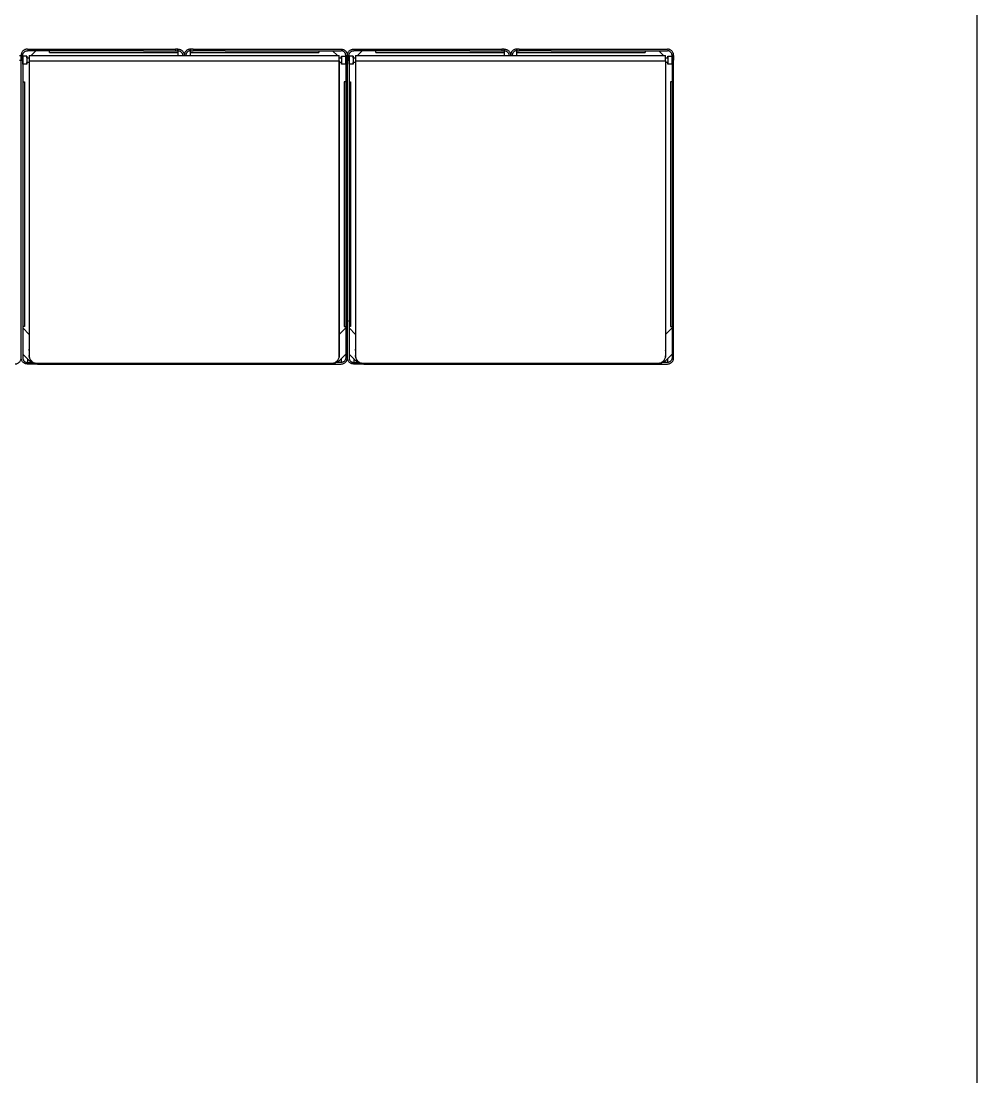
# Model space of a CAD drawing. Header units: millimetres. Extents: x 10782 to 23587, y 24555 to 29687.
# Drawn here: x 22415 to 23587, y 25849 to 27143 of the extents above; entities that cross this region are included whole.
import ezdxf

# ---------------------------------------------------------------- set-up
doc = ezdxf.new("R2010")
doc.units = ezdxf.units.MM
doc.header["$LTSCALE"] = 3
doc.layers.add('DomyÅ›lny', color=7, linetype='Continuous')

msp = doc.modelspace()

# ---------------------------------------------------------------- linework, layer by layer
msp.add_lwpolyline([(19958.2, 24555.1), (19958.2, 29687.3), (23587, 29687.3), (23587, 24555.1)], close=True)
at = {"layer": 'DomyÅ›lny'}
for p, q in [((22423.1, 27108.6), (22604.6, 27108.6)), ((22604.6, 27108.6), (22604.6, 27106.6)), ((22607.6, 27108.6), (22607.6, 27106.6)), ((22607.6, 27106.6), (22607.6, 27108.6)), ((22623.1, 27106.6), (22623.1, 27108.6)), ((22623.1, 27108.6), (22623.1, 27106.6)), ((22626.1, 27108.6), (22807.6, 27108.6)), ((22626.1, 27108.6), (22626.1, 27106.6)), ((22823.1, 27108.6), (23004.6, 27108.6)), ((23004.6, 27108.6), (23004.6, 27106.6)), ((23007.6, 27108.6), (23007.6, 27106.6)), ((23007.6, 27106.6), (23007.6, 27108.6)), ((23023.1, 27108.6), (23023.1, 27106.6)), ((23023.1, 27106.6), (23023.1, 27108.6)), ((23026.1, 27108.6), (23026.1, 27106.6)), ((23026.1, 27108.6), (23207.6, 27108.6)), ((22413.3, 27100.8), (22415.3, 27100.8)), ((22413.3, 27095), (22415.3, 27095)), ((22415.3, 27100.8), (22417.3, 27100.8)), ((22415.3, 27095), (22417.3, 27095)), ((22415.3, 26730.3), (22415.3, 27095)), ((22415.3, 26730.3), (22415.3, 27095)), ((22422.3, 27100), (22417.3, 27100)), ((22417.3, 27095), (22417.3, 26730.3)), ((22422.3, 27098), (22425.3, 27098)), ((22565.3, 27106.6), (22423.1, 27106.6)), ((22425.3, 27100.8), (22805.3, 27100.8)), ((22425.3, 27094.2), (22425.3, 26733)), ((22425.3, 27094.2), (22805.3, 27094.2)), ((22433.4, 27106.6), (22427.7, 27100.8)), ((22450.3, 27104.6), (22450.3, 27106.6)), ((22450.3, 27104.6), (22607.6, 27104.6)), ((22565.3, 27106.6), (22604.6, 27106.6)), ((22607.6, 27106.6), (22607.6, 27104.6)), ((22607.6, 27106.6), (22607.6, 27100.8)), ((22623.1, 27104.6), (22623.1, 27106.6)), ((22623.1, 27100.8), (22623.1, 27106.6)), ((22623.1, 27104.6), (22780.3, 27104.6)), ((22665.3, 27106.6), (22626.1, 27106.6)), ((22665.3, 27106.6), (22807.6, 27106.6)), ((22780.3, 27106.6), (22780.3, 27104.6)), ((22797.2, 27106.6), (22803, 27100.8)), ((22805.3, 27098), (22808.3, 27098)), ((22805.3, 27094.2), (22805.3, 26733)), ((22808.3, 27100), (22813.3, 27100)), ((22813.3, 27100.8), (22815.3, 27100.8)), ((22813.3, 27095), (22813.3, 26730.3)), ((22813.3, 27095), (22815.3, 27095)), ((22815.3, 27100.8), (22817.3, 27100.8)), ((22815.3, 26730.3), (22815.3, 27095)), ((22815.3, 26730.3), (22815.3, 27095)), ((22815.3, 27095), (22817.3, 27095)), ((22822.3, 27100), (22817.3, 27100)), ((22817.3, 27095), (22817.3, 26730.3)), ((22822.3, 27098), (22825.3, 27098)), ((22965.3, 27106.6), (22823.1, 27106.6)), ((22825.3, 27100.8), (23205.3, 27100.8)), ((22825.3, 27094.2), (22825.3, 26733)), ((22825.3, 27094.2), (23205.3, 27094.2)), ((22833.4, 27106.6), (22827.7, 27100.8)), ((22850.3, 27104.6), (22850.3, 27106.6)), ((22850.3, 27104.6), (23007.6, 27104.6)), ((22965.3, 27106.6), (23004.6, 27106.6)), ((23007.6, 27106.6), (23007.6, 27104.6)), ((23007.6, 27106.6), (23007.6, 27100.8)), ((23023.1, 27104.6), (23023.1, 27106.6)), ((23023.1, 27100.8), (23023.1, 27106.6)), ((23023.1, 27104.6), (23180.3, 27104.6)), ((23065.3, 27106.6), (23026.1, 27106.6)), ((23065.3, 27106.6), (23207.6, 27106.6)), ((23180.3, 27106.6), (23180.3, 27104.6)), ((23197.2, 27106.6), (23203, 27100.8)), ((23205.3, 27098), (23208.3, 27098)), ((23205.3, 27094.2), (23205.3, 26733)), ((23208.3, 27100), (23213.3, 27100)), ((23213.3, 27100.8), (23215.3, 27100.8)), ((23213.3, 27095), (23213.3, 26730.3)), ((23213.3, 27095), (23215.3, 27095)), ((23215.3, 26730.3), (23215.3, 27095)), ((23215.3, 26730.3), (23215.3, 27095)), ((22422.3, 27090), (22417.3, 27090)), ((22425.3, 27092), (22422.3, 27092)), ((22805.3, 26732.5), (22805.3, 27093.7)), ((22808.3, 27092), (22805.3, 27092)), ((22813.3, 27090), (22808.3, 27090)), ((22822.3, 27090), (22817.3, 27090)), ((22825.3, 27092), (22822.3, 27092)), ((23208.3, 27092), (23205.3, 27092)), ((23213.3, 27090), (23208.3, 27090)), ((22417.3, 27068.5), (22419.3, 27068.5)), ((22419.3, 27068.5), (22419.3, 26768.5)), ((22813.3, 27068.5), (22811.3, 27068.5)), ((22811.3, 27068.5), (22811.3, 26768.5)), ((22817.3, 27068.5), (22819.3, 27068.5)), ((22819.3, 27068.5), (22819.3, 26768.5)), ((23211.3, 27068.5), (23211.3, 26768.5)), ((23213.3, 27068.5), (23211.3, 27068.5)), ((22419.3, 26768.5), (22417.3, 26768.5)), ((22417.3, 26766.8), (22425.3, 26758.8)), ((22813.3, 26766.8), (22805.3, 26758.8)), ((22811.3, 26768.5), (22813.3, 26768.5)), ((22819.3, 26768.5), (22817.3, 26768.5)), ((22817.3, 26766.8), (22825.3, 26758.8)), ((23213.3, 26766.8), (23205.3, 26758.8)), ((23211.3, 26768.5), (23213.3, 26768.5)), ((22417.3, 26734.9), (22427.6, 26724.6)), ((22425.3, 26733), (22425.3, 26732.5)), ((22813.3, 26734.9), (22803.1, 26724.6)), ((22805.3, 26733), (22805.3, 26732.5)), ((22817.3, 26734.9), (22827.6, 26724.6)), ((22825.3, 26733), (22825.3, 26732.5)), ((23213.3, 26734.9), (23203.1, 26724.6)), ((23205.3, 26733), (23205.3, 26732.5)), ((22423.1, 26729.1), (22423.1, 26724.6)), ((22423.1, 26724.6), (22430.1, 26724.6)), ((22459.4, 26722.6), (22423.1, 26722.6)), ((22795.3, 26723.2), (22435.3, 26723.2)), ((22435.3, 26723.2), (22435.3, 26722.6)), ((22435.3, 26722.6), (22795.3, 26722.6)), ((22771.2, 26722.6), (22807.6, 26722.6)), ((22795.3, 26723.2), (22795.3, 26722.6)), ((22807.6, 26724.6), (22800.6, 26724.6)), ((22807.6, 26729.1), (22807.6, 26724.6)), ((22823.1, 26729.1), (22823.1, 26724.6)), ((22823.1, 26724.6), (22830.1, 26724.6)), ((22859.4, 26722.6), (22823.1, 26722.6)), ((23195.3, 26723.2), (22835.3, 26723.2)), ((22835.3, 26723.2), (22835.3, 26722.6)), ((22835.3, 26722.6), (23195.3, 26722.6)), ((23171.2, 26722.6), (23207.6, 26722.6)), ((23195.3, 26723.2), (23195.3, 26722.6)), ((23207.6, 26724.6), (23200.6, 26724.6)), ((23207.6, 26729.1), (23207.6, 26724.6))]:
    msp.add_line(p, q, dxfattribs=at)
for points in [[(22423.1, 27108.6, 0), (22422.3, 27108.6, 0), (22421.5, 27108.4, 0), (22420.8, 27108.3, 0), (22420.1, 27108, 0), (22419.4, 27107.7, 0), (22418.7, 27107.3, 0), (22418.1, 27106.8, 0), (22417.6, 27106.3, 0), (22417.1, 27105.7, 0), (22416.6, 27105.1, 0), (22416.2, 27104.4, 0), (22415.9, 27103.8, 0), (22415.7, 27103.1, 0), (22415.5, 27102.3, 0), (22415.4, 27101.6, 0), (22415.3, 27100.8, 0)], [(22607.6, 27108.6, 0), (22607.6, 27108.6, 0), (22607.6, 27108.6, 0), (22607.6, 27108.6, 0), (22607.6, 27108.6, 0), (22607.6, 27108.6, 0), (22607.6, 27108.6, 0), (22607.6, 27108.6, 0), (22607.6, 27108.6, 0), (22607.6, 27108.6, 0), (22607.6, 27108.6, 0), (22607.6, 27108.6, 0), (22607.6, 27108.6, 0), (22607.5, 27108.6, 0), (22607.5, 27108.6, 0), (22607.2, 27108.6, 0), (22604.6, 27108.6, 0)], [(22607.6, 27108.6, 0), (22608.3, 27108.6, 0), (22609.1, 27108.4, 0), (22609.9, 27108.3, 0), (22610.6, 27108, 0), (22611.3, 27107.7, 0), (22611.9, 27107.3, 0), (22612.5, 27106.8, 0), (22613.1, 27106.3, 0), (22613.6, 27105.7, 0), (22614.1, 27105.1, 0), (22614.4, 27104.4, 0), (22614.8, 27103.8, 0), (22615, 27103.1, 0), (22615.2, 27102.3, 0), (22615.3, 27101.6, 0), (22615.3, 27100.8, 0)], [(22623.1, 27108.6, 0), (22622.3, 27108.6, 0), (22621.6, 27108.4, 0), (22620.8, 27108.3, 0), (22620.1, 27108, 0), (22619.4, 27107.7, 0), (22618.7, 27107.3, 0), (22618.1, 27106.8, 0), (22617.6, 27106.3, 0), (22617.1, 27105.7, 0), (22616.6, 27105.1, 0), (22616.2, 27104.4, 0), (22615.9, 27103.8, 0), (22615.7, 27103.1, 0), (22615.5, 27102.3, 0), (22615.4, 27101.6, 0), (22615.3, 27100.8, 0)], [(22626.1, 27108.6, 0), (22623.1, 27108.6, 0)], [(22807.6, 27108.6, 0), (22808.3, 27108.6, 0), (22809.1, 27108.4, 0), (22809.9, 27108.3, 0), (22810.6, 27108, 0), (22811.3, 27107.7, 0), (22811.9, 27107.3, 0), (22812.5, 27106.8, 0), (22813.1, 27106.3, 0), (22813.6, 27105.7, 0), (22814.1, 27105.1, 0), (22814.4, 27104.4, 0), (22814.8, 27103.8, 0), (22815, 27103.1, 0), (22815.2, 27102.3, 0), (22815.3, 27101.6, 0), (22815.3, 27100.8, 0)], [(22815.3, 27100.8, 0), (22815.4, 27101.6, 0), (22815.5, 27102.4, 0), (22815.7, 27103.1, 0), (22815.9, 27103.8, 0), (22816.3, 27104.5, 0), (22816.7, 27105.2, 0), (22817.1, 27105.8, 0), (22817.6, 27106.4, 0), (22818.2, 27106.9, 0), (22818.8, 27107.3, 0), (22819.5, 27107.7, 0), (22820.2, 27108, 0), (22820.9, 27108.3, 0), (22821.6, 27108.5, 0), (22822.3, 27108.6, 0), (22823.1, 27108.6, 0)], [(23007.6, 27108.6, 0), (23007.6, 27108.6, 0), (23007.6, 27108.6, 0), (23007.6, 27108.6, 0), (23007.6, 27108.6, 0), (23007.6, 27108.6, 0), (23007.6, 27108.6, 0), (23007.6, 27108.6, 0), (23007.6, 27108.6, 0), (23007.6, 27108.6, 0), (23007.6, 27108.6, 0), (23007.6, 27108.6, 0), (23007.6, 27108.6, 0), (23007.5, 27108.6, 0), (23007.5, 27108.6, 0), (23007.2, 27108.6, 0), (23004.6, 27108.6, 0)], [(23007.6, 27108.6, 0), (23008.3, 27108.6, 0), (23009.1, 27108.4, 0), (23009.9, 27108.3, 0), (23010.6, 27108, 0), (23011.3, 27107.7, 0), (23011.9, 27107.3, 0), (23012.5, 27106.8, 0), (23013.1, 27106.3, 0), (23013.6, 27105.7, 0), (23014.1, 27105.1, 0), (23014.4, 27104.4, 0), (23014.8, 27103.8, 0), (23015, 27103.1, 0), (23015.2, 27102.3, 0), (23015.3, 27101.6, 0), (23015.3, 27100.8, 0)], [(23023.1, 27108.6, 0), (23022.3, 27108.6, 0), (23021.6, 27108.4, 0), (23020.8, 27108.3, 0), (23020.1, 27108, 0), (23019.4, 27107.7, 0), (23018.7, 27107.3, 0), (23018.1, 27106.8, 0), (23017.6, 27106.3, 0), (23017.1, 27105.7, 0), (23016.6, 27105.1, 0), (23016.2, 27104.4, 0), (23015.9, 27103.8, 0), (23015.7, 27103.1, 0), (23015.5, 27102.3, 0), (23015.4, 27101.6, 0), (23015.3, 27100.8, 0)], [(23026.1, 27108.6, 0), (23023.1, 27108.6, 0)], [(23215.3, 27100.8, 0), (23215.3, 27101.6, 0), (23215.2, 27102.4, 0), (23215, 27103.1, 0), (23214.7, 27103.8, 0), (23214.4, 27104.5, 0), (23214, 27105.2, 0), (23213.5, 27105.8, 0), (23213, 27106.4, 0), (23212.4, 27106.9, 0), (23211.8, 27107.3, 0), (23211.2, 27107.7, 0), (23210.5, 27108, 0), (23209.8, 27108.3, 0), (23209.1, 27108.5, 0), (23208.3, 27108.6, 0), (23207.6, 27108.6, 0)], [(22415.3, 27100.8, 0), (22415.3, 27100.8, 0), (22415.3, 27100.8, 0), (22415.3, 27100.8, 0), (22415.3, 27100.8, 0), (22415.3, 27100.8, 0), (22415.3, 27100.8, 0), (22415.3, 27100.8, 0), (22415.3, 27100.8, 0), (22415.3, 27100.8, 0), (22415.3, 27100.8, 0), (22415.3, 27100.8, 0), (22415.3, 27100.8, 0), (22415.3, 27100.8, 0), (22415.3, 27100.6, 0), (22415.3, 27099.1, 0), (22415.3, 27095, 0)], [(22415.3, 27095, 0), (22415.3, 27100.8, 0)], [(22417.3, 27100.8, 0), (22417.4, 27101.4, 0), (22417.4, 27102, 0), (22417.6, 27102.5, 0), (22417.8, 27103.1, 0), (22418, 27103.6, 0), (22418.3, 27104.1, 0), (22418.7, 27104.5, 0), (22419.1, 27105, 0), (22419.5, 27105.3, 0), (22419.9, 27105.7, 0), (22420.4, 27105.9, 0), (22420.9, 27106.2, 0), (22421.5, 27106.4, 0), (22422, 27106.5, 0), (22422.5, 27106.6, 0), (22423.1, 27106.6, 0)], [(22417.3, 27095, 0), (22417.3, 27100.8, 0)], [(22422.3, 27100, 0), (22422.3, 27100, 0), (22422.3, 27100, 0), (22422.3, 27100, 0), (22422.3, 27100, 0), (22422.3, 27100, 0), (22422.3, 27100, 0), (22422.3, 27100, 0), (22422.3, 27100, 0), (22422.3, 27100, 0), (22422.3, 27100, 0), (22422.3, 27100, 0), (22422.3, 27100, 0), (22422.3, 27100, 0), (22422.3, 27099.8, 0), (22422.3, 27099, 0), (22422.3, 27093, 0), (22422.3, 27090.1, 0), (22422.3, 27090, 0), (22422.3, 27090, 0), (22422.3, 27090, 0), (22422.3, 27090, 0), (22422.3, 27090, 0), (22422.3, 27090, 0), (22422.3, 27090, 0), (22422.3, 27090, 0), (22422.3, 27090, 0), (22422.3, 27090, 0), (22422.3, 27090, 0), (22422.3, 27090, 0), (22422.3, 27090, 0), (22422.3, 27090, 0), (22422.3, 27090, 0), (22422.3, 27090, 0), (22422.3, 27090, 0), (22422.3, 27090, 0), (22422.3, 27090, 0), (22422.3, 27090.1, 0), (22422.3, 27090.1, 0), (22422.3, 27090.3, 0), (22422.3, 27092, 0)], [(22422.3, 27098, 0), (22422.3, 27100, 0)], [(22425.3, 27100.8, 0), (22425.3, 27100.8, 0), (22425.3, 27100.8, 0), (22425.3, 27100.8, 0), (22425.3, 27100.8, 0), (22425.3, 27100.8, 0), (22425.3, 27100.8, 0), (22425.3, 27100.8, 0), (22425.3, 27100.8, 0), (22425.3, 27100.8, 0), (22425.3, 27100.8, 0), (22425.3, 27100.8, 0), (22425.3, 27100.8, 0), (22425.3, 27100.8, 0), (22425.3, 27100.8, 0), (22425.3, 27100.6, 0), (22425.3, 27100, 0), (22425.3, 27094.2, 0)], [(22604.6, 27106.6, 0), (22607.6, 27106.6, 0)], [(22607.6, 27106.6, 0), (22608.2, 27106.6, 0), (22608.7, 27106.5, 0), (22609.3, 27106.3, 0), (22609.8, 27106.1, 0), (22610.3, 27105.9, 0), (22610.8, 27105.6, 0), (22611.3, 27105.3, 0), (22611.7, 27104.9, 0), (22612.1, 27104.4, 0), (22612.4, 27104, 0), (22612.7, 27103.5, 0), (22612.9, 27103, 0), (22613.1, 27102.5, 0), (22613.2, 27101.9, 0), (22613.3, 27101.4, 0), (22613.3, 27100.8, 0)], [(22623.1, 27106.6, 0), (22622.5, 27106.6, 0), (22621.9, 27106.5, 0), (22621.4, 27106.3, 0), (22620.8, 27106.1, 0), (22620.3, 27105.9, 0), (22619.8, 27105.6, 0), (22619.4, 27105.3, 0), (22619, 27104.9, 0), (22618.6, 27104.4, 0), (22618.3, 27104, 0), (22618, 27103.5, 0), (22617.8, 27103, 0), (22617.6, 27102.5, 0), (22617.4, 27101.9, 0), (22617.4, 27101.4, 0), (22617.3, 27100.8, 0)], [(22623.1, 27106.6, 0), (22623.1, 27106.6, 0), (22623.1, 27106.6, 0), (22623.1, 27106.6, 0), (22623.1, 27106.6, 0), (22623.1, 27106.6, 0), (22623.1, 27106.6, 0), (22623.1, 27106.6, 0), (22623.1, 27106.6, 0), (22623.1, 27106.6, 0), (22623.1, 27106.6, 0), (22623.1, 27106.6, 0), (22623.1, 27106.6, 0), (22623.1, 27106.6, 0), (22623.1, 27106.6, 0), (22623.2, 27106.6, 0), (22623.5, 27106.6, 0), (22626.1, 27106.6, 0)], [(22805.3, 27094.2, 0), (22805.3, 27100.8, 0)], [(22813.3, 27100.8, 0), (22813.3, 27101.4, 0), (22813.2, 27102, 0), (22813.1, 27102.5, 0), (22812.9, 27103.1, 0), (22812.6, 27103.6, 0), (22812.3, 27104.1, 0), (22812, 27104.5, 0), (22811.6, 27105, 0), (22811.2, 27105.3, 0), (22810.7, 27105.7, 0), (22810.2, 27105.9, 0), (22809.7, 27106.2, 0), (22809.2, 27106.4, 0), (22808.7, 27106.5, 0), (22808.1, 27106.6, 0), (22807.6, 27106.6, 0)], [(22808.3, 27100, 0), (22808.3, 27100, 0), (22808.3, 27100, 0), (22808.3, 27100, 0), (22808.3, 27100, 0), (22808.3, 27100, 0), (22808.3, 27100, 0), (22808.3, 27100, 0), (22808.3, 27100, 0), (22808.3, 27100, 0), (22808.3, 27100, 0), (22808.3, 27100, 0), (22808.3, 27100, 0), (22808.3, 27100, 0), (22808.3, 27099.8, 0), (22808.3, 27099, 0), (22808.3, 27093, 0), (22808.3, 27090.1, 0), (22808.3, 27090, 0), (22808.3, 27090, 0), (22808.3, 27090, 0), (22808.3, 27090, 0), (22808.3, 27090, 0), (22808.3, 27090, 0), (22808.3, 27090, 0), (22808.3, 27090, 0), (22808.3, 27090, 0), (22808.3, 27090, 0), (22808.3, 27090, 0), (22808.3, 27090, 0), (22808.3, 27090, 0), (22808.3, 27090, 0), (22808.3, 27090, 0), (22808.3, 27090, 0), (22808.3, 27090, 0), (22808.3, 27090, 0), (22808.3, 27090, 0), (22808.3, 27090.1, 0), (22808.3, 27090.1, 0), (22808.3, 27090.3, 0), (22808.3, 27092, 0)], [(22808.3, 27098, 0), (22808.3, 27099.5, 0), (22808.3, 27099.9, 0), (22808.3, 27100, 0), (22808.3, 27100, 0), (22808.3, 27100, 0), (22808.3, 27100, 0), (22808.3, 27100, 0), (22808.3, 27100, 0), (22808.3, 27100, 0), (22808.3, 27100, 0), (22808.3, 27100, 0), (22808.3, 27100, 0), (22808.3, 27100, 0), (22808.3, 27100, 0), (22808.3, 27100, 0), (22808.3, 27100, 0), (22808.3, 27100, 0), (22808.3, 27100, 0)], [(22813.3, 27100.8, 0), (22813.3, 27100.8, 0), (22813.3, 27100.8, 0), (22813.3, 27100.8, 0), (22813.3, 27100.8, 0), (22813.3, 27100.8, 0), (22813.3, 27100.8, 0), (22813.3, 27100.8, 0), (22813.3, 27100.8, 0), (22813.3, 27100.8, 0), (22813.3, 27100.8, 0), (22813.3, 27100.8, 0), (22813.3, 27100.8, 0), (22813.3, 27100.8, 0), (22813.3, 27100.6, 0), (22813.3, 27099.1, 0), (22813.3, 27095, 0)], [(22815.3, 27095, 0), (22815.3, 27100.8, 0)], [(22815.3, 27100.8, 0), (22815.3, 27100.8, 0), (22815.3, 27100.8, 0), (22815.3, 27100.8, 0), (22815.3, 27100.8, 0), (22815.3, 27100.8, 0), (22815.3, 27100.8, 0), (22815.3, 27100.8, 0), (22815.3, 27100.8, 0), (22815.3, 27100.8, 0), (22815.3, 27100.8, 0), (22815.3, 27100.8, 0), (22815.3, 27100.8, 0), (22815.3, 27100.8, 0), (22815.3, 27100.6, 0), (22815.3, 27099.1, 0), (22815.3, 27095, 0)], [(22817.3, 27100.8, 0), (22817.4, 27101.4, 0), (22817.4, 27102, 0), (22817.6, 27102.5, 0), (22817.8, 27103.1, 0), (22818, 27103.6, 0), (22818.3, 27104.1, 0), (22818.7, 27104.5, 0), (22819.1, 27105, 0), (22819.5, 27105.3, 0), (22819.9, 27105.7, 0), (22820.4, 27105.9, 0), (22820.9, 27106.2, 0), (22821.5, 27106.4, 0), (22822, 27106.5, 0), (22822.5, 27106.6, 0), (22823.1, 27106.6, 0)], [(22817.3, 27095, 0), (22817.3, 27100.8, 0)], [(22822.3, 27100, 0), (22822.3, 27100, 0), (22822.3, 27100, 0), (22822.3, 27100, 0), (22822.3, 27100, 0), (22822.3, 27100, 0), (22822.3, 27100, 0), (22822.3, 27100, 0), (22822.3, 27100, 0), (22822.3, 27100, 0), (22822.3, 27100, 0), (22822.3, 27100, 0), (22822.3, 27100, 0), (22822.3, 27100, 0), (22822.3, 27099.8, 0), (22822.3, 27099, 0), (22822.3, 27093, 0), (22822.3, 27090.1, 0), (22822.3, 27090, 0), (22822.3, 27090, 0), (22822.3, 27090, 0), (22822.3, 27090, 0), (22822.3, 27090, 0), (22822.3, 27090, 0), (22822.3, 27090, 0), (22822.3, 27090, 0), (22822.3, 27090, 0), (22822.3, 27090, 0), (22822.3, 27090, 0), (22822.3, 27090, 0), (22822.3, 27090, 0), (22822.3, 27090, 0), (22822.3, 27090, 0), (22822.3, 27090, 0), (22822.3, 27090, 0), (22822.3, 27090, 0), (22822.3, 27090, 0), (22822.3, 27090.1, 0), (22822.3, 27090.1, 0), (22822.3, 27090.3, 0), (22822.3, 27092, 0)], [(22822.3, 27098, 0), (22822.3, 27100, 0)], [(22825.3, 27100.8, 0), (22825.3, 27100.8, 0), (22825.3, 27100.8, 0), (22825.3, 27100.8, 0), (22825.3, 27100.8, 0), (22825.3, 27100.8, 0), (22825.3, 27100.8, 0), (22825.3, 27100.8, 0), (22825.3, 27100.8, 0), (22825.3, 27100.8, 0), (22825.3, 27100.8, 0), (22825.3, 27100.8, 0), (22825.3, 27100.8, 0), (22825.3, 27100.8, 0), (22825.3, 27100.8, 0), (22825.3, 27100.6, 0), (22825.3, 27100, 0), (22825.3, 27094.2, 0)], [(23004.6, 27106.6, 0), (23007.6, 27106.6, 0)], [(23007.6, 27106.6, 0), (23008.2, 27106.6, 0), (23008.7, 27106.5, 0), (23009.3, 27106.3, 0), (23009.8, 27106.1, 0), (23010.3, 27105.9, 0), (23010.8, 27105.6, 0), (23011.3, 27105.3, 0), (23011.7, 27104.9, 0), (23012.1, 27104.4, 0), (23012.4, 27104, 0), (23012.7, 27103.5, 0), (23012.9, 27103, 0), (23013.1, 27102.5, 0), (23013.2, 27101.9, 0), (23013.3, 27101.4, 0), (23013.3, 27100.8, 0)], [(23023.1, 27106.6, 0), (23022.5, 27106.6, 0), (23021.9, 27106.5, 0), (23021.4, 27106.3, 0), (23020.8, 27106.1, 0), (23020.3, 27105.9, 0), (23019.8, 27105.6, 0), (23019.4, 27105.3, 0), (23019, 27104.9, 0), (23018.6, 27104.4, 0), (23018.3, 27104, 0), (23018, 27103.5, 0), (23017.8, 27103, 0), (23017.6, 27102.5, 0), (23017.4, 27101.9, 0), (23017.4, 27101.4, 0), (23017.3, 27100.8, 0)], [(23023.1, 27106.6, 0), (23023.1, 27106.6, 0), (23023.1, 27106.6, 0), (23023.1, 27106.6, 0), (23023.1, 27106.6, 0), (23023.1, 27106.6, 0), (23023.1, 27106.6, 0), (23023.1, 27106.6, 0), (23023.1, 27106.6, 0), (23023.1, 27106.6, 0), (23023.1, 27106.6, 0), (23023.1, 27106.6, 0), (23023.1, 27106.6, 0), (23023.1, 27106.6, 0), (23023.2, 27106.6, 0), (23023.5, 27106.6, 0), (23026.1, 27106.6, 0)], [(23205.3, 27094.2, 0), (23205.3, 27100.8, 0)], [(23213.3, 27100.8, 0), (23213.3, 27101.4, 0), (23213.2, 27102, 0), (23213.1, 27102.5, 0), (23212.9, 27103.1, 0), (23212.6, 27103.6, 0), (23212.3, 27104.1, 0), (23212, 27104.5, 0), (23211.6, 27105, 0), (23211.2, 27105.3, 0), (23210.7, 27105.7, 0), (23210.2, 27105.9, 0), (23209.7, 27106.2, 0), (23209.2, 27106.4, 0), (23208.7, 27106.5, 0), (23208.1, 27106.6, 0), (23207.6, 27106.6, 0)], [(23208.3, 27100, 0), (23208.3, 27100, 0), (23208.3, 27100, 0), (23208.3, 27100, 0), (23208.3, 27100, 0), (23208.3, 27100, 0), (23208.3, 27100, 0), (23208.3, 27100, 0), (23208.3, 27100, 0), (23208.3, 27100, 0), (23208.3, 27100, 0), (23208.3, 27100, 0), (23208.3, 27100, 0), (23208.3, 27100, 0), (23208.3, 27099.8, 0), (23208.3, 27099, 0), (23208.3, 27093, 0), (23208.3, 27090.1, 0), (23208.3, 27090, 0), (23208.3, 27090, 0), (23208.3, 27090, 0), (23208.3, 27090, 0), (23208.3, 27090, 0), (23208.3, 27090, 0), (23208.3, 27090, 0), (23208.3, 27090, 0), (23208.3, 27090, 0), (23208.3, 27090, 0), (23208.3, 27090, 0), (23208.3, 27090, 0), (23208.3, 27090, 0), (23208.3, 27090, 0), (23208.3, 27090, 0), (23208.3, 27090, 0), (23208.3, 27090, 0), (23208.3, 27090, 0), (23208.3, 27090, 0), (23208.3, 27090.1, 0), (23208.3, 27090.1, 0), (23208.3, 27090.3, 0), (23208.3, 27092, 0)], [(23208.3, 27098, 0), (23208.3, 27100, 0)], [(23213.3, 27100.8, 0), (23213.3, 27100.8, 0), (23213.3, 27100.8, 0), (23213.3, 27100.8, 0), (23213.3, 27100.8, 0), (23213.3, 27100.8, 0), (23213.3, 27100.8, 0), (23213.3, 27100.8, 0), (23213.3, 27100.8, 0), (23213.3, 27100.8, 0), (23213.3, 27100.8, 0), (23213.3, 27100.8, 0), (23213.3, 27100.8, 0), (23213.3, 27100.8, 0), (23213.3, 27100.8, 0), (23213.3, 27100.6, 0), (23213.3, 27099.1, 0), (23213.3, 27095, 0)], [(23215.3, 27095, 0), (23215.3, 27100.8, 0)], [(23215.3, 27100.8, 0), (23215.3, 27100.8, 0), (23215.3, 27100.8, 0), (23215.3, 27100.8, 0), (23215.3, 27100.8, 0), (23215.3, 27100.8, 0), (23215.3, 27100.8, 0), (23215.3, 27100.8, 0), (23215.3, 27100.8, 0), (23215.3, 27100.8, 0), (23215.3, 27100.8, 0), (23215.3, 27100.8, 0), (23215.3, 27100.8, 0), (23215.3, 27100.8, 0), (23215.3, 27100.6, 0), (23215.3, 27099.1, 0), (23215.3, 27095, 0)], [(22815.3, 26776.4, 0), (22815.2, 26775.3, 0), (22815, 26774.2, 0)], [(22815.3, 26776.4, 0), (22815.4, 26775.3, 0), (22815.6, 26774.2, 0)], [(22425.3, 26741.2, 0), (22425.4, 26740.1, 0)], [(22425.6, 26738.4, 0), (22425.4, 26739.5, 0), (22425.3, 26740.7, 0)], [(22435.3, 26723.2, 0), (22434.4, 26723.2, 0), (22433.5, 26723.3, 0), (22432.6, 26723.5, 0), (22431.6, 26723.8, 0), (22430.7, 26724.3, 0), (22429.9, 26724.8, 0), (22429, 26725.4, 0), (22428.3, 26726, 0), (22427.6, 26726.8, 0), (22427, 26727.6, 0), (22426.4, 26728.5, 0), (22426, 26729.4, 0), (22425.7, 26730.3, 0), (22425.5, 26731.2, 0), (22425.4, 26732.1, 0), (22425.3, 26733, 0)], [(22425.3, 26732.5, 0), (22425.4, 26731.6, 0), (22425.5, 26730.7, 0), (22425.7, 26729.8, 0), (22426, 26728.9, 0), (22426.4, 26728, 0), (22427, 26727.1, 0), (22427.6, 26726.3, 0), (22428.3, 26725.5, 0), (22429, 26724.8, 0), (22429.9, 26724.3, 0), (22430.7, 26723.7, 0), (22431.6, 26723.3, 0), (22432.6, 26723, 0), (22433.5, 26722.8, 0), (22434.4, 26722.7, 0), (22435.3, 26722.6, 0)], [(22805.3, 26733, 0), (22805.3, 26732.1, 0), (22805.2, 26731.2, 0), (22804.9, 26730.3, 0), (22804.6, 26729.4, 0), (22804.2, 26728.5, 0), (22803.7, 26727.6, 0), (22803.1, 26726.8, 0), (22802.4, 26726, 0), (22801.6, 26725.4, 0), (22800.8, 26724.8, 0), (22799.9, 26724.3, 0), (22799, 26723.8, 0), (22798.1, 26723.5, 0), (22797.2, 26723.3, 0), (22796.2, 26723.2, 0), (22795.3, 26723.2, 0)], [(22795.3, 26722.6, 0), (22796.2, 26722.7, 0), (22797.2, 26722.8, 0), (22798.1, 26723, 0), (22799, 26723.3, 0), (22799.9, 26723.7, 0), (22800.8, 26724.3, 0), (22801.6, 26724.8, 0), (22802.4, 26725.5, 0), (22803.1, 26726.3, 0), (22803.7, 26727.1, 0), (22804.2, 26728, 0), (22804.6, 26728.9, 0), (22804.9, 26729.8, 0), (22805.2, 26730.7, 0), (22805.3, 26731.6, 0), (22805.3, 26732.5, 0)], [(22805.3, 26740.7, 0), (22805.3, 26739.5, 0), (22805, 26738.3, 0)], [(22825.3, 26741.2, 0), (22825.4, 26740.1, 0)], [(22825.6, 26738.6, 0), (22825.4, 26739.6, 0), (22825.3, 26740.7, 0)], [(22835.3, 26723.2, 0), (22834.4, 26723.2, 0), (22833.5, 26723.3, 0), (22832.6, 26723.5, 0), (22831.6, 26723.8, 0), (22830.7, 26724.3, 0), (22829.9, 26724.8, 0), (22829, 26725.4, 0), (22828.3, 26726, 0), (22827.6, 26726.8, 0), (22827, 26727.6, 0), (22826.4, 26728.5, 0), (22826, 26729.4, 0), (22825.7, 26730.3, 0), (22825.5, 26731.2, 0), (22825.4, 26732.1, 0), (22825.3, 26733, 0)], [(22825.3, 26732.5, 0), (22825.4, 26731.6, 0), (22825.5, 26730.7, 0), (22825.7, 26729.8, 0), (22826, 26728.9, 0), (22826.4, 26728, 0), (22827, 26727.1, 0), (22827.6, 26726.3, 0), (22828.3, 26725.5, 0), (22829, 26724.8, 0), (22829.9, 26724.3, 0), (22830.7, 26723.7, 0), (22831.6, 26723.3, 0), (22832.6, 26723, 0), (22833.5, 26722.8, 0), (22834.4, 26722.7, 0), (22835.3, 26722.6, 0)], [(23205.3, 26733, 0), (23205.3, 26732.1, 0), (23205.2, 26731.2, 0), (23204.9, 26730.3, 0), (23204.6, 26729.4, 0), (23204.2, 26728.5, 0), (23203.7, 26727.6, 0), (23203.1, 26726.8, 0), (23202.4, 26726, 0), (23201.6, 26725.4, 0), (23200.8, 26724.8, 0), (23199.9, 26724.3, 0), (23199, 26723.8, 0), (23198.1, 26723.5, 0), (23197.1, 26723.3, 0), (23196.2, 26723.2, 0), (23195.3, 26723.2, 0)], [(23195.3, 26722.6, 0), (23196.2, 26722.7, 0), (23197.1, 26722.8, 0), (23198.1, 26723, 0), (23199, 26723.3, 0), (23199.9, 26723.7, 0), (23200.8, 26724.3, 0), (23201.6, 26724.8, 0), (23202.4, 26725.5, 0), (23203.1, 26726.3, 0), (23203.7, 26727.1, 0), (23204.2, 26728, 0), (23204.6, 26728.9, 0), (23204.9, 26729.8, 0), (23205.2, 26730.7, 0), (23205.3, 26731.6, 0), (23205.3, 26732.5, 0)], [(23205.3, 26740.7, 0), (23205.3, 26739.5, 0), (23205, 26738.3, 0)], [(22407.6, 26722.6, 0), (22408.4, 26722.7, 0), (22409.1, 26722.8, 0), (22409.9, 26723, 0), (22410.6, 26723.3, 0), (22411.3, 26723.6, 0), (22412, 26724, 0), (22412.6, 26724.5, 0), (22413.1, 26725, 0), (22413.6, 26725.5, 0), (22414.1, 26726.1, 0), (22414.5, 26726.8, 0), (22414.8, 26727.5, 0), (22415, 26728.2, 0), (22415.2, 26728.9, 0), (22415.3, 26729.6, 0), (22415.3, 26730.3, 0)], [(22423.1, 26722.6, 0), (22422.3, 26722.7, 0), (22421.5, 26722.8, 0), (22420.8, 26723, 0), (22420, 26723.3, 0), (22419.3, 26723.6, 0), (22418.7, 26724, 0), (22418.1, 26724.5, 0), (22417.5, 26725, 0), (22417, 26725.5, 0), (22416.6, 26726.1, 0), (22416.2, 26726.8, 0), (22415.9, 26727.5, 0), (22415.7, 26728.2, 0), (22415.5, 26728.9, 0), (22415.4, 26729.6, 0), (22415.3, 26730.3, 0)], [(22417.3, 26730.3, 0), (22417.4, 26729.8, 0), (22417.5, 26729.2, 0), (22417.6, 26728.6, 0), (22417.8, 26728.1, 0), (22418.1, 26727.6, 0), (22418.4, 26727.1, 0), (22418.7, 26726.6, 0), (22419.1, 26726.2, 0), (22419.5, 26725.9, 0), (22420, 26725.5, 0), (22420.4, 26725.3, 0), (22420.9, 26725, 0), (22421.5, 26724.9, 0), (22422, 26724.7, 0), (22422.5, 26724.7, 0), (22423.1, 26724.6, 0)], [(22459.4, 26722.6, 0), (22483, 26723, 0)], [(22771.2, 26722.6, 0), (22747.7, 26723, 0)], [(22807.6, 26722.6, 0), (22808.4, 26722.7, 0), (22809.1, 26722.8, 0), (22809.9, 26723, 0), (22810.6, 26723.3, 0), (22811.3, 26723.6, 0), (22812, 26724, 0), (22812.6, 26724.5, 0), (22813.1, 26725, 0), (22813.6, 26725.5, 0), (22814.1, 26726.1, 0), (22814.5, 26726.8, 0), (22814.8, 26727.5, 0), (22815, 26728.2, 0), (22815.2, 26728.9, 0), (22815.3, 26729.6, 0), (22815.3, 26730.3, 0)], [(22813.3, 26730.3, 0), (22813.3, 26729.8, 0), (22813.2, 26729.2, 0), (22813.1, 26728.6, 0), (22812.9, 26728.1, 0), (22812.6, 26727.6, 0), (22812.3, 26727.1, 0), (22812, 26726.6, 0), (22811.6, 26726.2, 0), (22811.2, 26725.9, 0), (22810.7, 26725.5, 0), (22810.2, 26725.3, 0), (22809.7, 26725, 0), (22809.2, 26724.9, 0), (22808.7, 26724.7, 0), (22808.1, 26724.7, 0), (22807.6, 26724.6, 0)], [(22823.1, 26722.6, 0), (22822.3, 26722.7, 0), (22821.5, 26722.8, 0), (22820.8, 26723, 0), (22820, 26723.3, 0), (22819.3, 26723.6, 0), (22818.7, 26724, 0), (22818.1, 26724.5, 0), (22817.5, 26725, 0), (22817, 26725.5, 0), (22816.6, 26726.1, 0), (22816.2, 26726.8, 0), (22815.9, 26727.5, 0), (22815.7, 26728.2, 0), (22815.5, 26728.9, 0), (22815.4, 26729.6, 0), (22815.3, 26730.3, 0)], [(22817.3, 26730.3, 0), (22817.4, 26729.8, 0), (22817.5, 26729.2, 0), (22817.6, 26728.6, 0), (22817.8, 26728.1, 0), (22818.1, 26727.6, 0), (22818.4, 26727.1, 0), (22818.7, 26726.6, 0), (22819.1, 26726.2, 0), (22819.5, 26725.9, 0), (22820, 26725.5, 0), (22820.4, 26725.3, 0), (22820.9, 26725, 0), (22821.5, 26724.9, 0), (22822, 26724.7, 0), (22822.5, 26724.7, 0), (22823.1, 26724.6, 0)], [(22859.4, 26722.6, 0), (22883, 26723, 0)], [(23171.2, 26722.6, 0), (23147.6, 26723, 0)], [(23207.6, 26722.6, 0), (23208.4, 26722.7, 0), (23209.1, 26722.8, 0), (23209.9, 26723, 0), (23210.6, 26723.3, 0), (23211.3, 26723.6, 0), (23212, 26724, 0), (23212.6, 26724.5, 0), (23213.1, 26725, 0), (23213.6, 26725.5, 0), (23214.1, 26726.1, 0), (23214.5, 26726.8, 0), (23214.8, 26727.5, 0), (23215, 26728.2, 0), (23215.2, 26728.9, 0), (23215.3, 26729.6, 0), (23215.3, 26730.3, 0)], [(23213.3, 26730.3, 0), (23213.3, 26729.8, 0), (23213.2, 26729.2, 0), (23213.1, 26728.6, 0), (23212.9, 26728.1, 0), (23212.6, 26727.6, 0), (23212.3, 26727.1, 0), (23212, 26726.6, 0), (23211.6, 26726.2, 0), (23211.2, 26725.9, 0), (23210.7, 26725.5, 0), (23210.2, 26725.3, 0), (23209.7, 26725, 0), (23209.2, 26724.9, 0), (23208.7, 26724.7, 0), (23208.1, 26724.7, 0), (23207.6, 26724.6, 0)]]:
    msp.add_polyline3d(points, dxfattribs=at)
for points in [[(22417.3, 27100, 0), (22417.3, 27100, 0), (22417.3, 27100, 0), (22417.3, 27100, 0), (22417.3, 27100, 0), (22417.3, 27100, 0), (22417.3, 27100, 0), (22417.3, 27100, 0), (22417.3, 27100, 0), (22417.3, 27100, 0), (22417.3, 27100, 0), (22417.3, 27100, 0), (22417.3, 27100, 0), (22417.3, 27099.9, 0), (22417.3, 27099.4, 0), (22417.3, 27090.8, 0), (22417.3, 27090.1, 0), (22417.3, 27090, 0), (22417.3, 27090, 0), (22417.3, 27090, 0), (22417.3, 27090, 0), (22417.3, 27090, 0), (22417.3, 27090, 0), (22417.3, 27090, 0), (22417.3, 27090, 0), (22417.3, 27090, 0), (22417.3, 27090, 0), (22417.3, 27090, 0), (22417.3, 27090, 0), (22417.3, 27090, 0), (22417.3, 27090, 0), (22417.3, 27090, 0), (22417.3, 27090, 0), (22417.3, 27090, 0), (22417.3, 27090.1, 0), (22417.3, 27090.2, 0), (22417.3, 27090.7, 0)], [(22813.3, 27100, 0), (22813.3, 27100, 0), (22813.3, 27100, 0), (22813.3, 27100, 0), (22813.3, 27100, 0), (22813.3, 27100, 0), (22813.3, 27100, 0), (22813.3, 27100, 0), (22813.3, 27100, 0), (22813.3, 27100, 0), (22813.3, 27100, 0), (22813.3, 27100, 0), (22813.3, 27100, 0), (22813.3, 27099.9, 0), (22813.3, 27099.4, 0), (22813.3, 27090.8, 0), (22813.3, 27090.1, 0), (22813.3, 27090, 0), (22813.3, 27090, 0), (22813.3, 27090, 0), (22813.3, 27090, 0), (22813.3, 27090, 0), (22813.3, 27090, 0), (22813.3, 27090, 0), (22813.3, 27090, 0), (22813.3, 27090, 0), (22813.3, 27090, 0), (22813.3, 27090, 0), (22813.3, 27090, 0), (22813.3, 27090, 0), (22813.3, 27090, 0), (22813.3, 27090, 0), (22813.3, 27090, 0), (22813.3, 27090, 0), (22813.3, 27090.1, 0), (22813.3, 27090.2, 0), (22813.3, 27090.7, 0)], [(22817.3, 27100, 0), (22817.3, 27100, 0), (22817.3, 27100, 0), (22817.3, 27100, 0), (22817.3, 27100, 0), (22817.3, 27100, 0), (22817.3, 27100, 0), (22817.3, 27100, 0), (22817.3, 27100, 0), (22817.3, 27100, 0), (22817.3, 27100, 0), (22817.3, 27100, 0), (22817.3, 27100, 0), (22817.3, 27099.9, 0), (22817.3, 27099.4, 0), (22817.3, 27090.8, 0), (22817.3, 27090.1, 0), (22817.3, 27090, 0), (22817.3, 27090, 0), (22817.3, 27090, 0), (22817.3, 27090, 0), (22817.3, 27090, 0), (22817.3, 27090, 0), (22817.3, 27090, 0), (22817.3, 27090, 0), (22817.3, 27090, 0), (22817.3, 27090, 0), (22817.3, 27090, 0), (22817.3, 27090, 0), (22817.3, 27090, 0), (22817.3, 27090, 0), (22817.3, 27090, 0), (22817.3, 27090, 0), (22817.3, 27090, 0), (22817.3, 27090.1, 0), (22817.3, 27090.2, 0), (22817.3, 27090.7, 0)], [(23213.3, 27100, 0), (23213.3, 27100, 0), (23213.3, 27100, 0), (23213.3, 27100, 0), (23213.3, 27100, 0), (23213.3, 27100, 0), (23213.3, 27100, 0), (23213.3, 27100, 0), (23213.3, 27100, 0), (23213.3, 27100, 0), (23213.3, 27100, 0), (23213.3, 27100, 0), (23213.3, 27100, 0), (23213.3, 27099.9, 0), (23213.3, 27099.4, 0), (23213.3, 27090.8, 0), (23213.3, 27090.1, 0), (23213.3, 27090, 0), (23213.3, 27090, 0), (23213.3, 27090, 0), (23213.3, 27090, 0), (23213.3, 27090, 0), (23213.3, 27090, 0), (23213.3, 27090, 0), (23213.3, 27090, 0), (23213.3, 27090, 0), (23213.3, 27090, 0), (23213.3, 27090, 0), (23213.3, 27090, 0), (23213.3, 27090, 0), (23213.3, 27090, 0), (23213.3, 27090, 0), (23213.3, 27090, 0), (23213.3, 27090, 0), (23213.3, 27090.1, 0), (23213.3, 27090.2, 0), (23213.3, 27090.7, 0)]]:
    msp.add_polyline3d(points, close=True, dxfattribs=at)

doc.saveas('drawing.dxf')
